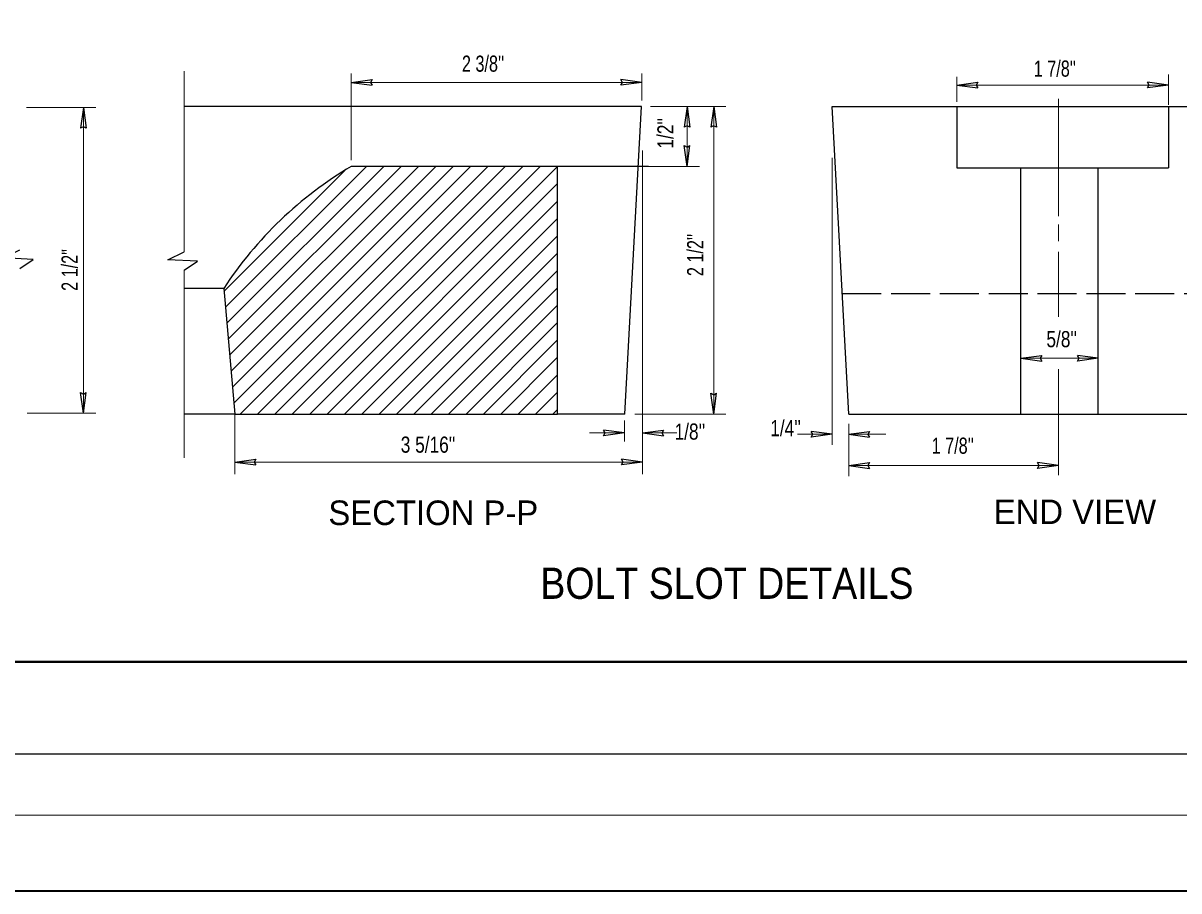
# Model space of a CAD drawing. Extents: x -399 to -31, y -119 to 153.
# Drawn here: x -271.7 to -177.6, y -118.9 to -48.2 of the extents above; entities that cross this region are included whole.
import ezdxf
from ezdxf.enums import TextEntityAlignment as Align

# ---------------------------------------------------------------- set-up
doc = ezdxf.new("R2010")
doc.units = 0
doc.header["$LTSCALE"] = 0.53
doc.linetypes.add('LONG_DASHED', pattern=[7.5, 6, -1.5])
doc.layers.add('1', color=7, linetype='Continuous', lineweight=25)

msp = doc.modelspace()

# ---------------------------------------------------------------- linework, layer by layer
at = {"layer": '1', "lineweight": 13}
for p, q in [((-258.5676, -66.8082), (-258.5676, -52.0996)), ((-244.9564, -59.3484), (-244.9564, -52.2963)), ((-221.3155, -54.4893), (-221.3155, -52.2963)), ((-195.6618, -54.6158), (-195.6618, -52.5712)), ((-178.4285, -54.8398), (-178.4285, -52.388)), ((-244.9564, -53.0225), (-221.3155, -53.0225)), ((-195.6618, -53.2368), (-178.4285, -53.2368)), ((-187.3809, -63.9137), (-187.3809, -54.3637)), ((-271.4093, -55.057), (-265.7672, -55.057)), ((-266.7672, -79.9702), (-266.7672, -55.057)), ((-220.6119, -54.9766), (-214.4576, -54.9766)), ((-217.6194, -59.8617), (-217.6194, -54.9766)), ((-215.4576, -80.0302), (-215.4576, -54.9766)), ((-221.2457, -84.9383), (-221.2457, -58.5603)), ((-205.8079, -82.5331), (-205.8079, -59.1766)), ((-255.3256, -70.0392), (-245.472, -60.1856)), ((-255.2105, -71.3383), (-243.7339, -59.8617)), ((-255.0954, -72.6374), (-242.3197, -59.8617)), ((-254.9804, -73.9366), (-240.9055, -59.8617)), ((-254.8653, -75.2357), (-239.4912, -59.8617)), ((-254.7503, -76.5349), (-238.077, -59.8617)), ((-254.6352, -77.8341), (-236.6628, -59.8617)), ((-254.5202, -79.1333), (-235.2486, -59.8617)), ((-254.003, -80.0302), (-233.8344, -59.8617)), ((-252.5888, -80.0302), (-232.4202, -59.8617)), ((-251.1746, -80.0302), (-231.006, -59.8617)), ((-249.7603, -80.0302), (-229.5917, -59.8617)), ((-248.3462, -80.0302), (-228.1776, -59.8617)), ((-220.7514, -59.8617), (-216.6194, -59.8617)), ((-246.9319, -80.0302), (-228.1688, -61.2672)), ((-245.5177, -80.0302), (-228.1688, -62.6814)), ((-244.1035, -80.0302), (-228.1688, -64.0956)), ((-187.3809, -65.9601), (-187.3809, -64.5958)), ((-242.6892, -80.0302), (-228.1688, -65.5098)), ((-241.2751, -80.0302), (-228.1688, -66.924)), ((-187.3809, -72.1067), (-187.3809, -66.8127)), ((-258.5676, -83.593), (-258.5676, -68.3249)), ((-239.8608, -80.0302), (-228.1688, -68.3383)), ((-238.4467, -80.0302), (-228.1688, -69.7524)), ((-237.0324, -80.0302), (-228.1688, -71.1667)), ((-235.6182, -80.0302), (-228.1688, -72.5809)), ((-234.204, -80.0302), (-228.1688, -73.9951)), ((-232.7897, -80.0302), (-228.1688, -75.4093)), ((-190.4433, -75.4846), (-184.1428, -75.4846)), ((-231.3756, -80.0302), (-228.1688, -76.8235)), ((-187.3809, -85.0069), (-187.3809, -76.3627)), ((-229.9613, -80.0302), (-228.1688, -78.2377)), ((-271.3411, -79.9702), (-265.7672, -79.9702)), ((-254.4407, -84.9383), (-254.4407, -80.0302)), ((-222.7103, -82.2582), (-222.7103, -80.5435)), ((-221.8672, -80.0302), (-214.4576, -80.0302)), ((-204.4651, -85.0986), (-204.4651, -80.8302)), ((-225.5632, -81.5656), (-222.7103, -81.5656)), ((-221.2457, -81.5656), (-218.4557, -81.5656)), ((-208.6433, -81.6812), (-205.8079, -81.6812)), ((-204.4687, -81.6812), (-201.4361, -81.6812)), ((-254.4407, -83.9383), (-221.2457, -83.9383)), ((-204.4651, -84.2195), (-187.3809, -84.2195)), ((-396.6432, -112.7008), (-36.6433, -112.7008))]:
    msp.add_line(p, q, dxfattribs=at)
at = {"layer": '1'}
for p, q in [((-244.9564, -53.0225), (-243.2534, -52.7885)), ((-244.9564, -53.0225), (-243.2534, -53.2565)), ((-221.3155, -53.0225), (-223.0185, -52.7885)), ((-221.3155, -53.0225), (-223.0185, -53.2565)), ((-195.6618, -53.2368), (-193.9588, -53.0028)), ((-195.6618, -53.2368), (-193.9588, -53.4708)), ((-178.4285, -53.2368), (-180.1315, -53.0028)), ((-178.4285, -53.2368), (-180.1315, -53.4708)), ((-266.7672, -55.057), (-267.0012, -56.76)), ((-266.7672, -55.057), (-266.5333, -56.76)), ((-221.3416, -54.9766), (-258.5676, -54.9766)), ((-222.6844, -80.0302), (-221.3416, -54.9766)), ((-217.6194, -54.9766), (-217.8534, -56.6796)), ((-217.6194, -54.9766), (-217.3854, -56.6796)), ((-215.4576, -54.9766), (-215.6916, -56.6796)), ((-215.4576, -54.9766), (-215.2236, -56.6796)), ((-195.6618, -54.9766), (-195.6618, -59.9913)), ((-178.4285, -54.9766), (-178.4285, -59.9913)), ((-217.6194, -59.8617), (-217.8534, -58.1587)), ((-217.6194, -59.8617), (-217.3854, -58.1587)), ((-228.1688, -59.8617), (-244.9564, -59.8617)), ((-220.7514, -59.8617), (-228.1688, -59.8617)), ((-195.6618, -59.9913), (-178.4285, -59.9913)), ((-190.4433, -80.0302), (-190.4433, -59.9913)), ((-184.1428, -80.0302), (-184.1428, -59.9913)), ((-255.347, -69.7971), (-258.5676, -69.7971)), ((-255.347, -69.7971), (-254.4407, -80.0302)), ((-190.4433, -75.4846), (-188.7403, -75.2506)), ((-184.1428, -75.4846), (-185.8457, -75.2506)), ((-190.4433, -75.4846), (-188.7403, -75.7186)), ((-184.1428, -75.4846), (-185.8457, -75.7186)), ((-266.7672, -79.9702), (-267.0012, -78.2672)), ((-266.7672, -79.9702), (-266.5333, -78.2672)), ((-215.4576, -80.0302), (-215.6916, -78.3272)), ((-215.4576, -80.0302), (-215.2236, -78.3272)), ((-228.5472, -80.0302), (-228.1688, -79.6519)), ((-254.4407, -80.0302), (-258.5676, -80.0302)), ((-222.6844, -80.0302), (-228.1688, -80.0302)), ((-204.4651, -80.0302), (-172.4369, -80.0302)), ((-222.7103, -81.5656), (-224.4133, -81.3316)), ((-222.7103, -81.5656), (-224.4133, -81.7996)), ((-221.2457, -81.5656), (-219.5427, -81.3316)), ((-221.2457, -81.5656), (-219.5427, -81.7996)), ((-205.8079, -81.6812), (-207.5109, -81.4472)), ((-205.8079, -81.6812), (-207.5109, -81.9152)), ((-204.4687, -81.6812), (-202.7657, -81.4472)), ((-204.4687, -81.6812), (-202.7657, -81.9152)), ((-254.4407, -83.9383), (-252.7378, -83.7043)), ((-221.2457, -83.9383), (-222.9487, -83.7043)), ((-254.4407, -83.9383), (-252.7378, -84.1723)), ((-221.2457, -83.9383), (-222.9487, -84.1723)), ((-204.4651, -84.2195), (-202.7621, -83.9855)), ((-204.4651, -84.2195), (-202.7621, -84.4535)), ((-187.3809, -84.2195), (-189.0839, -83.9855)), ((-187.3809, -84.2195), (-189.0839, -84.4535)), ((-381.6432, -107.7008), (-36.6433, -107.7008))]:
    msp.add_line(p, q, dxfattribs=at)
at = {"layer": '1', "linetype": 'LONG_DASHED'}
msp.add_line((-204.9907, -70.2234), (-172.4369, -70.2234), dxfattribs=at)
at = {"layer": '1', "lineweight": 40}
msp.add_line((-366.6432, -100.2008), (-41.6433, -100.2008), dxfattribs=at)
at = {"layer": '1', "lineweight": 35}
msp.add_lwpolyline([(-399.4453, -118.8623), (-31.1567, -118.8623), (-31.1567, 153.0143), (-399.4453, 153.0143)], close=True, dxfattribs=at)
at = {"layer": '1'}
for points in [[(-243.2534, -52.7885), (-243.3852, -53.0249), (-243.2534, -53.2565)], [(-223.0185, -53.2565), (-222.8868, -53.0201), (-223.0185, -52.7885)], [(-193.9588, -53.0028), (-194.0906, -53.2392), (-193.9588, -53.4708)], [(-180.1315, -53.4708), (-179.9998, -53.2344), (-180.1315, -53.0028)], [(-204.4651, -80.0302), (-205.8079, -54.9766), (-172.4369, -54.9766)], [(-266.5333, -56.76), (-266.7697, -56.6283), (-267.0012, -56.76)], [(-217.3854, -56.6796), (-217.6218, -56.5478), (-217.8534, -56.6796)], [(-215.2236, -56.6796), (-215.46, -56.5478), (-215.6916, -56.6796)], [(-217.8534, -58.1587), (-217.617, -58.2904), (-217.3854, -58.1587)], [(-254.4407, -80.0302), (-228.1688, -80.0302), (-228.1688, -59.8208)], [(-271.9427, -68.1746), (-270.8641, -67.432), (-273.2795, -67.3162), (-271.9427, -66.6578)], [(-258.5676, -68.3249), (-257.489, -67.5823), (-259.9044, -67.4665), (-258.5676, -66.8082)], [(-188.7403, -75.2506), (-188.872, -75.487), (-188.7403, -75.7186)], [(-185.8457, -75.7186), (-185.714, -75.4822), (-185.8457, -75.2506)], [(-267.0012, -78.2672), (-266.7648, -78.3989), (-266.5333, -78.2672)], [(-215.6916, -78.3272), (-215.4552, -78.459), (-215.2236, -78.3272)], [(-224.4133, -81.7996), (-224.2815, -81.5632), (-224.4133, -81.3316)], [(-219.5427, -81.3316), (-219.6745, -81.568), (-219.5427, -81.7996)], [(-207.5109, -81.9152), (-207.3792, -81.6787), (-207.5109, -81.4472)], [(-202.7657, -81.4472), (-202.8974, -81.6836), (-202.7657, -81.9152)], [(-252.7378, -83.7043), (-252.8695, -83.9407), (-252.7378, -84.1723)], [(-222.9487, -84.1723), (-222.817, -83.9359), (-222.9487, -83.7043)], [(-202.7621, -83.9855), (-202.8938, -84.2219), (-202.7621, -84.4535)], [(-189.0839, -84.4535), (-188.9522, -84.2171), (-189.0839, -83.9855)]]:
    msp.add_lwpolyline(points, dxfattribs=at)
msp.add_arc((-228.6584, -87.3073), 31.92, 120.70302, 146.73133, dxfattribs=at)

# ---------------------------------------------------------------- texts
for s, width, p in [("2 3/8''", 0.75, (-235.9501, -52.1512)), ("1 7/8''", 0.75, (-189.3989, -52.5542)), ("5/8''", 0.8, (-188.3702, -74.587)), ("1/8''", 0.8, (-218.6397, -82.1148)), ("1/4''", 0.8, (-210.8522, -81.8347)), ("3 5/16''", 0.8, (-240.9331, -83.1775)), ("1 7/8''", 0.75, (-197.7121, -83.2646))]:
    msp.add_text(s, height=1.315, dxfattribs=dict(at, width=width)).set_placement(p)
for s, width, p in [("1/2''", 0.8, (-218.7278, -58.414)), ("2 1/2''", 0.75, (-216.3052, -68.7947)), ('2 1/2"', 0.75, (-267.2322, -69.9993))]:
    msp.add_text(s, height=1.315, rotation=90, dxfattribs=dict(at, width=width)).set_placement(p)
for s, p in [('SECTION P-P', (-238.2813, -89.0694)), ('END VIEW', (-186.0465, -88.9887))]:
    msp.add_text(s, height=2, dxfattribs=at).set_placement(p, align=Align.CENTER)
at = {"layer": '1', "width": 0.9}
msp.add_text('BOLT SLOT DETAILS', height=2.538, dxfattribs=at).set_placement((-214.3789, -95.0802), align=Align.CENTER)

doc.saveas('drawing.dxf')
